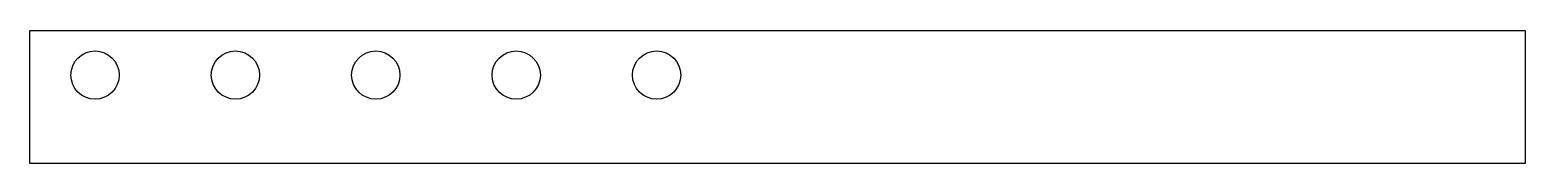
# Model space of a CAD drawing. Header units: metres. Extents: x 142 to 1206, y 715 to 810.
import ezdxf

# ---------------------------------------------------------------- set-up
doc = ezdxf.new("R2010")
doc.units = ezdxf.units.M

msp = doc.modelspace()

# ---------------------------------------------------------------- linework, layer by layer
at = {"layer": 'InnerContour', "color": 2}
for centre in [(187.9, 777.9), (287.9, 777.9), (387.9, 777.9), (487.9, 777.9), (587.9, 777.9)]:
    msp.add_circle(centre, 17.2, dxfattribs=at)
at = {"layer": 'OuterContour', "color": 3}
msp.add_lwpolyline([(141.5, 809.7), (1206.5, 809.7), (1206.5, 714.9), (141.5, 714.9)], close=True, dxfattribs=at)

doc.saveas('drawing.dxf')
